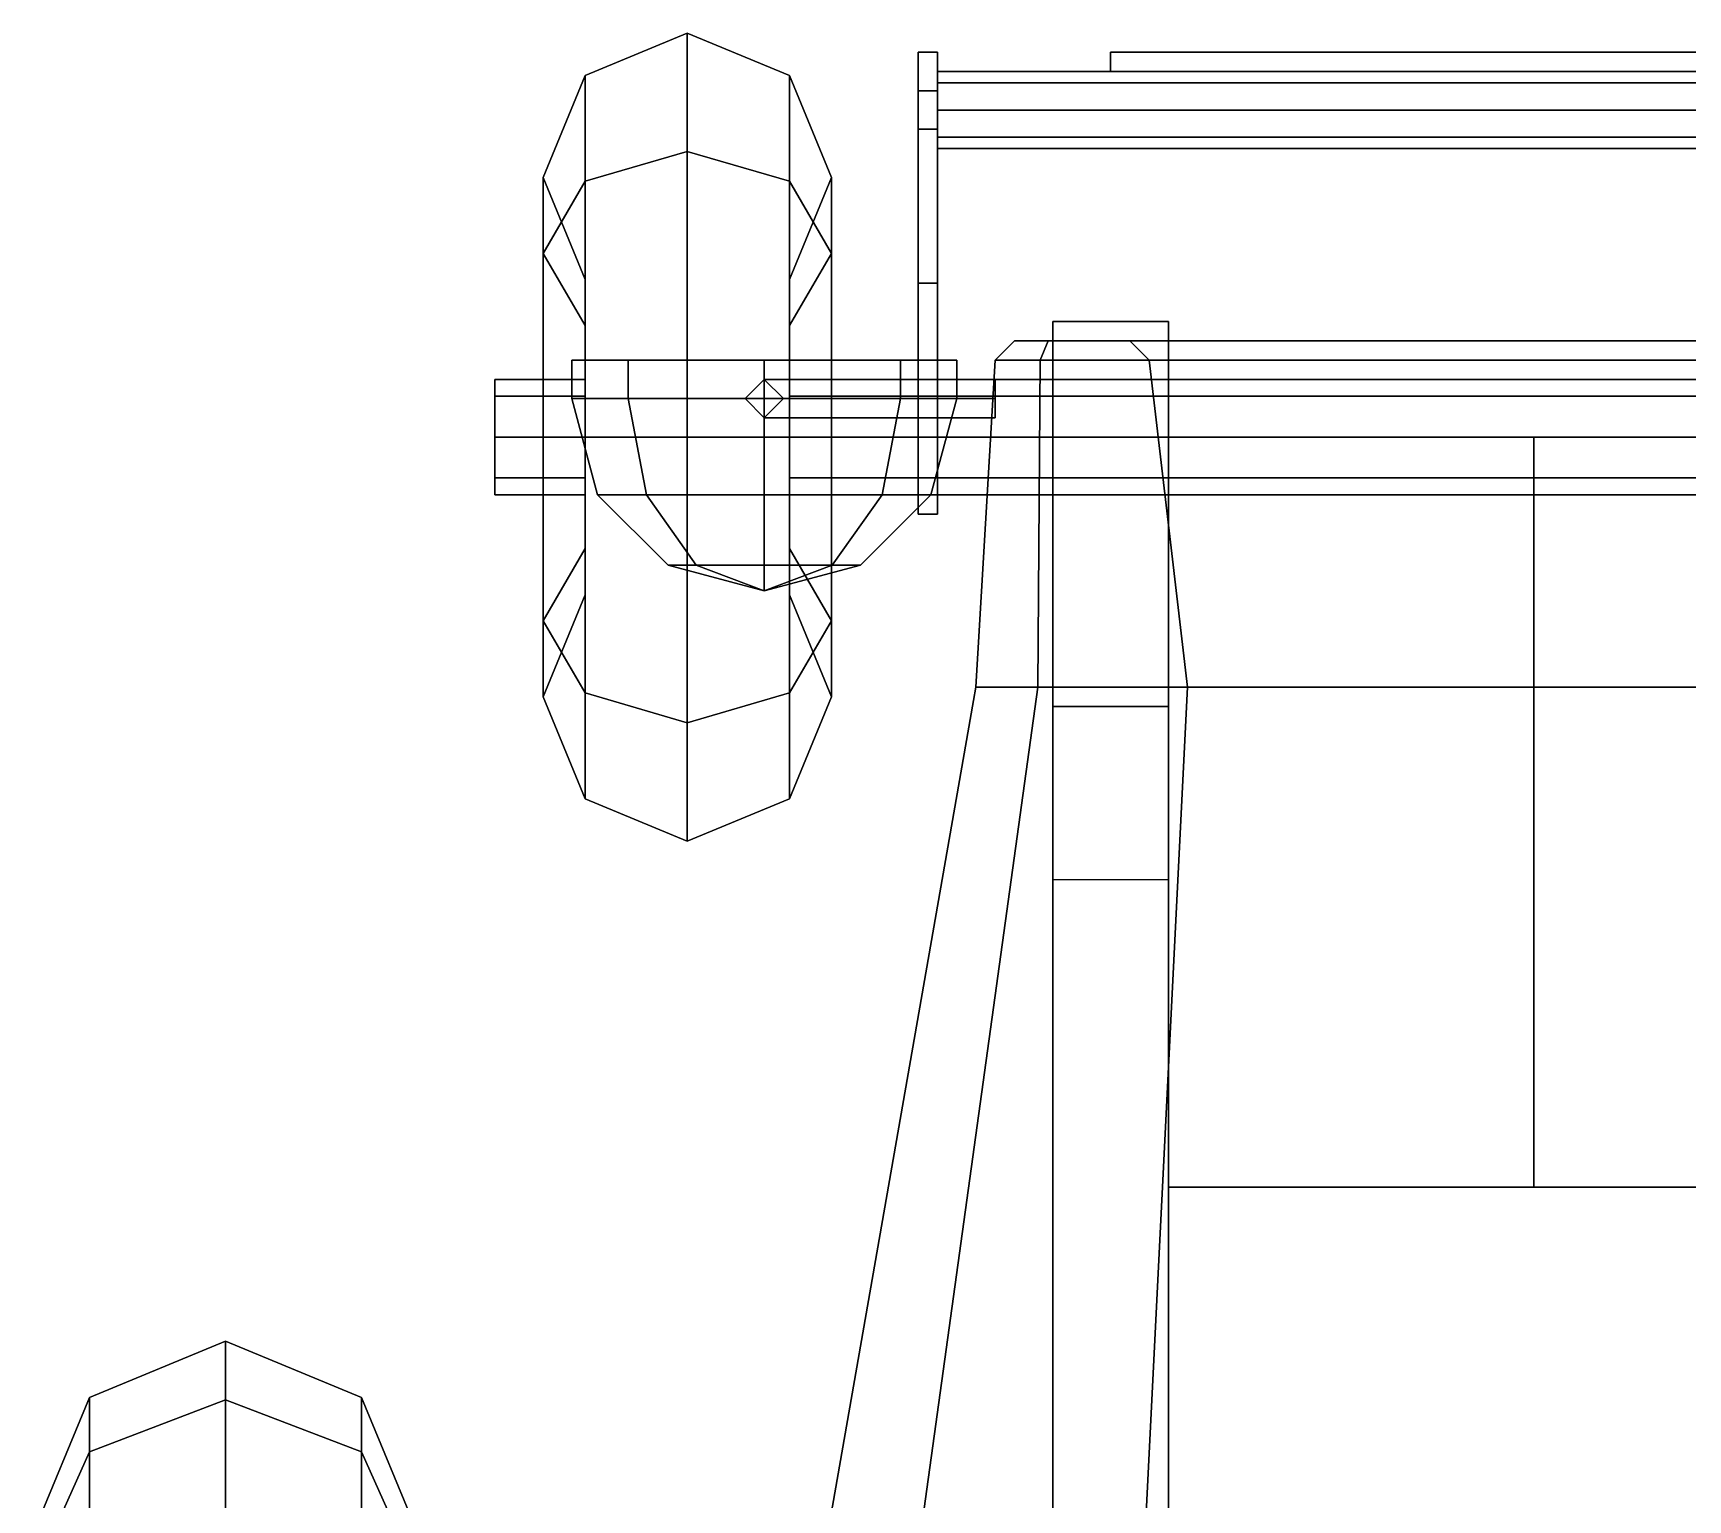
# Model space of a CAD drawing. Header units: millimetres. Extents: x -0.9 to 0.9, y -1.94 to 2.15.
# Drawn here: x -0.86 to 0, y 1.388 to 2.15 of the extents above; entities that cross this region are included whole.
import ezdxf

# ---------------------------------------------------------------- set-up
doc = ezdxf.new("R2010")
doc.units = ezdxf.units.MM
doc.layers.add('frame', color=5, linetype='Continuous')
doc.layers.add('wheels', color=2, linetype='Continuous')

msp = doc.modelspace()

# ---------------------------------------------------------------- linework, layer by layer
for points in [[(-0.3, 2.140000000000001, 0.8000000000000007), (-0.3, 2.130000000000001, 0.8000000000000007), (0.3, 2.130000000000001, 0.8000000000000007), (0.3, 2.140000000000001, 0.8000000000000007)], [(0.3, 2.140000000000001, 0.6799999999999997), (0.3, 2.130000000000001, 0.6799999999999997), (-0.3, 2.130000000000001, 0.6799999999999997), (-0.3, 2.140000000000001, 0.6799999999999997)], [(0.3, 2.140000000000001, 0.8000000000000007), (0.3, 2.140000000000001, 0.6799999999999997), (-0.3, 2.140000000000001, 0.6799999999999997), (-0.3, 2.140000000000001, 0.8000000000000007)], [(-0.3, 2.140000000000001, 0.6799999999999997), (-0.3, 2.130000000000001, 0.6799999999999997), (-0.3, 2.130000000000001, 0.8000000000000007), (-0.3, 2.140000000000001, 0.8000000000000007)], [(-0.3, 2.130000000000001, 0.8000000000000007), (-0.3, 2.130000000000001, 0.6799999999999997), (0.3, 2.130000000000001, 0.6799999999999997), (0.3, 2.130000000000001, 0.8000000000000007)], [(-0.35, 1.99, 0.9700000000000006), (-0.35, 1.99, 0.620000000000001), (-0.36, 1.98, 0.620000000000001), (-0.36, 1.98, 0.9700000000000006)], [(-0.36, 1.98, 0.620000000000001), (-0.35, 1.99, 0.620000000000001), (0.35, 1.99, 0.620000000000001), (0.36, 1.98, 0.620000000000001)], [(-0.3324264068711929, 1.99, 1.012426406871194), (-0.35, 1.99, 0.9700000000000006), (-0.36, 1.98, 0.9700000000000006), (-0.3365685424949238, 1.98, 1.026568542494925)], [(0.35, 1.99, 0.9700000000000006), (0.35, 1.99, 0.620000000000001), (-0.35, 1.99, 0.620000000000001), (-0.35, 1.99, 0.9700000000000006)], [(0.35, 1.99, 0.9700000000000006), (-0.35, 1.99, 0.9700000000000006), (-0.3324264068711929, 1.99, 1.012426406871194), (0.3324264068711929, 1.99, 1.012426406871194)], [(-0.29, 1.99, 1.030000000000001), (-0.3324264068711929, 1.99, 1.012426406871194), (-0.3365685424949238, 1.98, 1.026568542494925), (-0.28, 1.98, 1.050000000000001)], [(0.3324264068711929, 1.99, 1.012426406871194), (-0.3324264068711929, 1.99, 1.012426406871194), (-0.2899999999999999, 1.99, 1.030000000000001), (0.29, 1.99, 1.030000000000001)], [(0.29, 1.99, 1.030000000000001), (-0.29, 1.99, 1.030000000000001), (-0.2799999999999999, 1.98, 1.050000000000001), (0.2799999999999999, 1.98, 1.050000000000001)], [(-0.58, 1.98, 0.8900000000000006), (-0.5507106781186548, 1.98, 0.819289321881346), (-0.5507106781186548, 1.96, 0.819289321881346), (-0.58, 1.96, 0.8900000000000006)], [(-0.58, 1.98, 0.8900000000000006), (-0.4092893218813453, 1.98, 0.9607106781186552), (-0.38, 1.98, 0.8900000000000006), (-0.5507106781186548, 1.98, 0.819289321881346)], [(-0.5507106781186547, 1.98, 0.9607106781186552), (-0.58, 1.98, 0.8900000000000006), (-0.58, 1.96, 0.8900000000000006), (-0.5507106781186547, 1.96, 0.9607106781186552)], [(-0.5507106781186547, 1.98, 0.9607106781186552), (-0.48, 1.98, 0.9900000000000002), (-0.4092893218813453, 1.98, 0.9607106781186552), (-0.5800000000000001, 1.98, 0.8900000000000006)], [(-0.5507106781186548, 1.98, 0.819289321881346), (-0.38, 1.98, 0.8900000000000006), (-0.4092893218813453, 1.98, 0.819289321881346), (-0.48, 1.98, 0.7900000000000009)], [(-0.5507106781186548, 1.98, 0.819289321881346), (-0.48, 1.98, 0.7900000000000009), (-0.48, 1.96, 0.7900000000000009), (-0.5507106781186548, 1.96, 0.819289321881346)], [(-0.48, 1.98, 0.9900000000000002), (-0.5507106781186547, 1.98, 0.9607106781186552), (-0.5507106781186547, 1.96, 0.9607106781186552), (-0.48, 1.96, 0.9900000000000002)], [(-0.48, 1.98, 0.7900000000000009), (-0.4092893218813453, 1.98, 0.819289321881346), (-0.4092893218813453, 1.96, 0.819289321881346), (-0.48, 1.96, 0.7900000000000009)], [(-0.4092893218813453, 1.98, 0.9607106781186552), (-0.48, 1.98, 0.9900000000000002), (-0.48, 1.96, 0.9900000000000002), (-0.4092893218813453, 1.96, 0.9607106781186552)], [(-0.4092893218813453, 1.98, 0.819289321881346), (-0.38, 1.98, 0.8900000000000006), (-0.38, 1.96, 0.8900000000000006), (-0.4092893218813453, 1.96, 0.819289321881346)], [(-0.38, 1.98, 0.8900000000000006), (-0.4092893218813453, 1.98, 0.9607106781186552), (-0.4092893218813453, 1.96, 0.9607106781186552), (-0.38, 1.96, 0.8900000000000006)], [(-0.36, 1.98, 0.620000000000001), (-0.37, 1.81, 0.620000000000001), (-0.37, 1.81, 0.9700000000000006), (-0.36, 1.98, 0.9700000000000006)], [(0.36, 1.98, 0.620000000000001), (0.37, 1.81, 0.620000000000001), (-0.37, 1.81, 0.620000000000001), (-0.36, 1.98, 0.620000000000001)], [(-0.3365685424949238, 1.98, 1.026568542494925), (-0.36, 1.98, 0.9700000000000006), (-0.37, 1.81, 0.9700000000000006), (-0.3377817459305202, 1.81, 1.047781745930521)], [(-0.28, 1.98, 1.050000000000001), (-0.3365685424949238, 1.98, 1.026568542494925), (-0.3377817459305202, 1.81, 1.047781745930521), (-0.26, 1.81, 1.08)], [(0.2799999999999999, 1.98, 1.050000000000001), (-0.28, 1.98, 1.050000000000001), (-0.26, 1.81, 1.08), (0.26, 1.81, 1.08)], [(-0.4799999999999999, 1.97, 0.75), (-0.4899999999999999, 1.96, 0.7400000000000002), (-0.4899999999999999, 1.96, 0.8000000000000007), (-0.4799999999999999, 1.97, 0.7900000000000009)], [(-0.4899999999999999, 1.96, 0.7400000000000002), (-0.4799999999999999, 1.97, 0.75), (-0.3599999999999999, 1.97, 0.75), (-0.3599999999999999, 1.96, 0.7400000000000002)], [(-0.4699999999999999, 1.96, 0.7599999999999998), (-0.4799999999999999, 1.97, 0.75), (-0.4799999999999999, 1.97, 0.7900000000000009), (-0.4699999999999999, 1.96, 0.8000000000000007)], [(-0.4799999999999999, 1.97, 0.75), (-0.4699999999999988, 1.96, 0.7599999999999998), (-0.3599999999999999, 1.96, 0.7599999999999998), (-0.3599999999999999, 1.97, 0.75)], [(-0.5666025403784438, 1.91, 0.8900000000000006), (-0.58, 1.96, 0.8900000000000006), (-0.5507106781186546, 1.96, 0.819289321881346), (-0.5412372435695789, 1.91, 0.8287627564304216)], [(-0.5412372435695789, 1.91, 0.9512372435695777), (-0.5507106781186546, 1.96, 0.9607106781186534), (-0.58, 1.96, 0.8900000000000006), (-0.5666025403784438, 1.91, 0.8900000000000006)], [(-0.5412372435695789, 1.91, 0.8287627564304216), (-0.5507106781186546, 1.96, 0.819289321881346), (-0.48, 1.96, 0.7900000000000009), (-0.48, 1.91, 0.8033974596215572)], [(-0.48, 1.91, 0.9766025403784457), (-0.48, 1.96, 0.990000000000002), (-0.5507106781186546, 1.96, 0.9607106781186534), (-0.5412372435695789, 1.91, 0.9512372435695777)], [(-0.4899999999999999, 1.96, 0.7400000000000002), (-0.4799999999999999, 1.95, 0.75), (-0.4799999999999999, 1.95, 0.7900000000000009), (-0.4899999999999999, 1.96, 0.8000000000000007)], [(-0.4799999999999999, 1.95, 0.75), (-0.4899999999999999, 1.96, 0.7400000000000002), (-0.3599999999999999, 1.96, 0.7400000000000002), (-0.3599999999999999, 1.95, 0.75)], [(-0.48, 1.91, 0.8033974596215572), (-0.48, 1.96, 0.7900000000000009), (-0.4092893218813454, 1.96, 0.819289321881346), (-0.418762756430421, 1.91, 0.8287627564304216)], [(-0.4799999999999999, 1.95, 0.75), (-0.4699999999999999, 1.96, 0.7599999999999998), (-0.4699999999999999, 1.96, 0.8000000000000007), (-0.4799999999999999, 1.95, 0.7900000000000009)], [(-0.4699999999999988, 1.96, 0.7599999999999998), (-0.4799999999999999, 1.95, 0.75), (-0.3599999999999999, 1.95, 0.75), (-0.3599999999999999, 1.96, 0.7599999999999998)], [(-0.418762756430421, 1.91, 0.9512372435695795), (-0.4092893218813454, 1.96, 0.9607106781186552), (-0.48, 1.96, 0.990000000000002), (-0.48, 1.91, 0.9766025403784457)], [(-0.418762756430421, 1.91, 0.8287627564304216), (-0.4092893218813454, 1.96, 0.819289321881346), (-0.38, 1.96, 0.8900000000000006), (-0.3933974596215561, 1.91, 0.8900000000000006)], [(-0.3933974596215561, 1.91, 0.8900000000000006), (-0.38, 1.96, 0.8900000000000006), (-0.4092893218813454, 1.96, 0.9607106781186552), (-0.418762756430421, 1.91, 0.9512372435695795)], [(-0.53, 1.873397459621557, 0.8900000000000006), (-0.5666025403784438, 1.91, 0.8900000000000006), (-0.5412372435695789, 1.91, 0.8287627564304216), (-0.5153553390593273, 1.873397459621557, 0.8546446609406733)], [(-0.5153553390593273, 1.873397459621557, 0.9253553390593261), (-0.5412372435695789, 1.91, 0.9512372435695777), (-0.5666025403784438, 1.91, 0.8900000000000006), (-0.53, 1.873397459621557, 0.8900000000000006)], [(-0.5153553390593273, 1.873397459621557, 0.8546446609406733), (-0.5412372435695789, 1.91, 0.8287627564304216), (-0.48, 1.91, 0.8033974596215572), (-0.48, 1.873397459621557, 0.8399999999999999)], [(-0.48, 1.873397459621557, 0.9400000000000013), (-0.48, 1.91, 0.9766025403784457), (-0.5412372435695789, 1.91, 0.9512372435695777), (-0.5153553390593273, 1.873397459621557, 0.9253553390593261)], [(-0.48, 1.873397459621557, 0.8399999999999999), (-0.48, 1.91, 0.8033974596215572), (-0.418762756430421, 1.91, 0.8287627564304216), (-0.4446446609406727, 1.873397459621557, 0.8546446609406733)], [(-0.4446446609406727, 1.873397459621557, 0.9253553390593279), (-0.418762756430421, 1.91, 0.9512372435695795), (-0.48, 1.91, 0.9766025403784457), (-0.48, 1.873397459621557, 0.9400000000000013)], [(-0.4446446609406727, 1.873397459621557, 0.8546446609406733), (-0.418762756430421, 1.91, 0.8287627564304216), (-0.3933974596215561, 1.91, 0.8900000000000006), (-0.43, 1.873397459621557, 0.8900000000000006)], [(-0.43, 1.873397459621557, 0.8900000000000006), (-0.3933974596215561, 1.91, 0.8900000000000006), (-0.418762756430421, 1.91, 0.9512372435695795), (-0.4446446609406727, 1.873397459621557, 0.9253553390593279)], [(-0.48, 1.86, 0.8899999999999988), (-0.5153553390593273, 1.873397459621557, 0.9253553390593261), (-0.53, 1.873397459621557, 0.8900000000000006), (-0.48, 1.86, 0.8900000000000006)], [(-0.48, 1.86, 0.8900000000000006), (-0.53, 1.873397459621557, 0.8900000000000006), (-0.5153553390593273, 1.873397459621557, 0.8546446609406733), (-0.48, 1.86, 0.8900000000000006)], [(-0.48, 1.86, 0.8900000000000006), (-0.5153553390593273, 1.873397459621557, 0.8546446609406733), (-0.48, 1.873397459621557, 0.8399999999999999), (-0.48, 1.86, 0.8900000000000006)], [(-0.48, 1.86, 0.8900000000000006), (-0.48, 1.873397459621557, 0.9400000000000013), (-0.5153553390593273, 1.873397459621557, 0.9253553390593261), (-0.48, 1.86, 0.8899999999999988)], [(-0.48, 1.86, 0.8900000000000006), (-0.48, 1.873397459621557, 0.8399999999999999), (-0.4446446609406727, 1.873397459621557, 0.8546446609406733), (-0.48, 1.86, 0.8900000000000006)], [(-0.48, 1.86, 0.8900000000000006), (-0.43, 1.873397459621557, 0.8900000000000006), (-0.4446446609406727, 1.873397459621557, 0.9253553390593279), (-0.48, 1.86, 0.8900000000000006)], [(-0.48, 1.86, 0.8900000000000006), (-0.4446446609406727, 1.873397459621557, 0.9253553390593279), (-0.48, 1.873397459621557, 0.9400000000000013), (-0.48, 1.86, 0.8900000000000006)], [(-0.48, 1.86, 0.8900000000000006), (-0.4446446609406727, 1.873397459621557, 0.8546446609406733), (-0.43, 1.873397459621557, 0.8900000000000006), (-0.48, 1.86, 0.8900000000000006)], [(-0.37, 1.81, 0.9700000000000006), (-0.37, 1.81, 0.620000000000001), (-0.51, 1.01, 0.620000000000001), (-0.51, 1.01, 0.9700000000000006)], [(-0.51, 1.01, 0.620000000000001), (-0.37, 1.81, 0.620000000000001), (0.37, 1.81, 0.620000000000001), (0.51, 1.01, 0.620000000000001)], [(-0.3377817459305202, 1.81, 1.047781745930521), (-0.37, 1.81, 0.9700000000000006), (-0.51, 1.01, 0.9700000000000006), (-0.448492424049175, 1.01, 1.118492424049176)], [(-0.26, 1.81, 1.08), (-0.3377817459305202, 1.81, 1.047781745930521), (-0.448492424049175, 1.01, 1.118492424049176), (-0.3, 1.01, 1.180000000000001)], [(0.26, 1.81, 1.08), (-0.26, 1.81, 1.08), (-0.3, 1.01, 1.180000000000001), (0.3, 1.01, 1.180000000000001)]]:
    msp.add_3dface(points)
at = {"layer": 'frame'}
for points in [[(-0.4000000000000001, 1.9, 0.5299999999999994), (-0.4000000000000001, 2.100000000000001, 0.7699999999999996), (-0.4000000000000001, 2.140000000000001, 0.7100000000000009), (-0.4000000000000001, 2.02, 0.5299999999999994)], [(-0.4000000000000001, 2.100000000000001, 0.7699999999999996), (-0.4000000000000001, 2.12, 0.7800000000000011), (-0.4000000000000001, 2.140000000000001, 0.7599999999999998), (-0.4000000000000001, 2.140000000000001, 0.7100000000000009)], [(-0.4000000000000001, 2.140000000000001, 0.7100000000000009), (-0.39, 2.140000000000001, 0.7100000000000009), (-0.39, 2.02, 0.5299999999999994), (-0.4000000000000001, 2.02, 0.5299999999999994)], [(-0.4000000000000001, 2.140000000000001, 0.7599999999999998), (-0.39, 2.140000000000001, 0.7599999999999998), (-0.39, 2.140000000000001, 0.7100000000000009), (-0.4000000000000001, 2.140000000000001, 0.7100000000000009)], [(-0.4000000000000001, 2.12, 0.7800000000000011), (-0.39, 2.12, 0.7800000000000011), (-0.39, 2.140000000000001, 0.7599999999999998), (-0.4000000000000001, 2.140000000000001, 0.7599999999999998)], [(-0.39, 2.100000000000001, 0.7699999999999996), (-0.39, 1.9, 0.5299999999999994), (-0.39, 2.02, 0.5299999999999994), (-0.39, 2.140000000000001, 0.7100000000000009)], [(-0.39, 2.12, 0.7800000000000011), (-0.39, 2.100000000000001, 0.7699999999999996), (-0.39, 2.140000000000001, 0.7100000000000009), (-0.39, 2.140000000000001, 0.7599999999999998)], [(0.39, 2.13, 0.7400000000000002), (0.39, 2.124142135623731, 0.7258578643762696), (-0.39, 2.124142135623731, 0.7258578643762696), (-0.39, 2.13, 0.7400000000000002)], [(0.39, 2.124142135623731, 0.7541421356237308), (0.39, 2.13, 0.7400000000000002), (-0.39, 2.13, 0.7400000000000002), (-0.39, 2.124142135623731, 0.7541421356237308)], [(-0.4000000000000001, 2.100000000000001, 0.7699999999999996), (-0.39, 2.100000000000001, 0.7699999999999996), (-0.39, 2.12, 0.7800000000000011), (-0.4000000000000001, 2.12, 0.7800000000000011)], [(0.39, 2.124142135623731, 0.7258578643762696), (0.39, 2.11, 0.7200000000000006), (-0.39, 2.11, 0.7200000000000006), (-0.39, 2.124142135623731, 0.7258578643762696)], [(0.39, 2.11, 0.7599999999999998), (0.39, 2.124142135623731, 0.7541421356237308), (-0.39, 2.124142135623731, 0.7541421356237308), (-0.39, 2.11, 0.7599999999999998)], [(0.39, 2.11, 0.7200000000000006), (0.39, 2.095857864376269, 0.7258578643762696), (-0.39, 2.095857864376269, 0.7258578643762696), (-0.39, 2.11, 0.7200000000000006)], [(0.39, 2.095857864376269, 0.7541421356237308), (0.39, 2.11, 0.7599999999999998), (-0.39, 2.11, 0.7599999999999998), (-0.39, 2.095857864376269, 0.7541421356237308)], [(-0.4000000000000001, 1.9, 0.5299999999999994), (-0.39, 1.9, 0.5299999999999994), (-0.39, 2.100000000000001, 0.7699999999999996), (-0.4000000000000001, 2.100000000000001, 0.7699999999999996)], [(0.39, 2.095857864376269, 0.7258578643762696), (0.39, 2.09, 0.7400000000000002), (-0.39, 2.09, 0.7400000000000002), (-0.39, 2.095857864376269, 0.7258578643762696)], [(0.39, 2.09, 0.7400000000000002), (0.39, 2.095857864376269, 0.7541421356237308), (-0.39, 2.095857864376269, 0.7541421356237308), (-0.39, 2.09, 0.7400000000000002)], [(-0.4000000000000001, 2.02, 0.5299999999999994), (-0.39, 2.02, 0.5299999999999994), (-0.39, 1.97, 0.5299999999999994), (-0.4000000000000001, 1.97, 0.5299999999999994)], [(-0.3300000000000001, 0.8800000000000003, 0.5), (-0.3300000000000001, 0.5100000000000005, 0.6300000000000008), (-0.3300000000000001, 1.51, 0.6300000000000008), (-0.3300000000000001, 2, 0.5)], [(-0.3300000000000001, 2, 0.5), (-0.3300000000000001, 1.51, 0.6300000000000008), (-0.3300000000000001, 1.71, 0.620000000000001), (-0.3300000000000001, 1.8, 0.5899999999999999)], [(-0.3300000000000001, 2, 0.5), (-0.3300000000000001, 1.8, 0.5899999999999999), (-0.3300000000000001, 2, 0.5899999999999999), (-0.3300000000000001, 2, 0.5)], [(-0.3300000000000001, 2, 0.5), (-0.2699999999999996, 2, 0.5), (-0.2699999999999996, 0.8800000000000003, 0.5), (-0.3300000000000001, 0.8800000000000003, 0.5)], [(-0.3300000000000001, 1.8, 0.5899999999999999), (-0.2699999999999996, 1.8, 0.5899999999999999), (-0.2699999999999996, 2, 0.5899999999999999), (-0.3300000000000001, 2, 0.5899999999999999)], [(-0.3300000000000001, 2, 0.5899999999999999), (-0.2699999999999996, 2, 0.5899999999999999), (-0.2699999999999996, 2, 0.5), (-0.3300000000000001, 2, 0.5)], [(-0.2699999999999996, 2, 0.5), (-0.2699999999999996, 1.51, 0.6300000000000008), (-0.2699999999999996, 0.5100000000000005, 0.6300000000000008), (-0.2699999999999996, 0.8800000000000003, 0.5)], [(-0.2699999999999996, 1.8, 0.5899999999999999), (-0.2699999999999996, 1.71, 0.620000000000001), (-0.2699999999999996, 1.51, 0.6300000000000008), (-0.2699999999999996, 2, 0.5)], [(-0.2699999999999996, 2, 0.5), (-0.2699999999999996, 2, 0.5899999999999999), (-0.2699999999999996, 1.8, 0.5899999999999999), (-0.2699999999999996, 2, 0.5)], [(-0.4669669914110089, 1.961213203435597, 0.5087867965644026), (-0.4669669914110089, 1.97, 0.5299999999999994), (0.4669669914110092, 1.97, 0.5300000000000011), (0.4669669914110092, 1.961213203435592, 0.508786796564408)], [(-0.4669669914110089, 1.97, 0.5299999999999994), (-0.4669669914110089, 1.961213203435597, 0.5512132034355961), (0.4669669914110092, 1.961213203435596, 0.5512132034355943), (0.4669669914110092, 1.97, 0.5300000000000011)], [(-0.4669669914110089, 1.94, 0.5), (-0.4669669914110089, 1.961213203435597, 0.5087867965644026), (0.4669669914110092, 1.961213203435592, 0.508786796564408), (0.4669669914110092, 1.94, 0.5000000000000036)], [(-0.4669669914110089, 1.961213203435597, 0.5512132034355961), (-0.4669669914110089, 1.94, 0.5599999999999987), (0.4669669914110092, 1.94, 0.5599999999999987), (0.4669669914110092, 1.961213203435596, 0.5512132034355943)], [(-0.4669669914110089, 1.918786796564404, 0.5087867965644026), (-0.4669669914110089, 1.94, 0.5), (0.4669669914110092, 1.94, 0.5000000000000036), (0.4669669914110092, 1.918786796564404, 0.5087867965644062)], [(-0.4669669914110089, 1.94, 0.5599999999999987), (-0.4669669914110089, 1.918786796564404, 0.5512132034355961), (0.4669669914110092, 1.918786796564405, 0.5512132034355961), (0.4669669914110092, 1.94, 0.5599999999999987)], [(-0.27, 1.940000000000001, 0.5), (0.27, 1.940000000000001, 0.5), (0.07999999999999963, 1.940000000000001, 0.3399999999999999), (-0.07999999999999963, 1.940000000000001, 0.3399999999999999)], [(-0.07999999999999963, 1.94, 0.3400000000000034), (-0.07999999999999963, 1.550000000000001, 0.3399999999999999), (-0.2699999999999996, 1.550000000000001, 0.5), (-0.2699999999999996, 1.940000000000001, 0.5)], [(0.07999999999999963, 1.94, 0.3400000000000034), (0.07999999999999963, 1.550000000000001, 0.3399999999999999), (-0.07999999999999963, 1.550000000000001, 0.3399999999999999), (-0.07999999999999963, 1.940000000000001, 0.3399999999999999)], [(-0.4669669914110089, 1.91, 0.5299999999999994), (-0.4669669914110089, 1.918786796564404, 0.5087867965644026), (0.4669669914110092, 1.918786796564404, 0.5087867965644062), (0.4669669914110092, 1.910000000000002, 0.5299999999999994)], [(-0.4669669914110089, 1.918786796564404, 0.5512132034355961), (-0.4669669914110089, 1.91, 0.5299999999999994), (0.4669669914110092, 1.910000000000002, 0.5299999999999994), (0.4669669914110092, 1.918786796564405, 0.5512132034355961)], [(-0.4000000000000001, 1.91, 0.5299999999999994), (-0.39, 1.91, 0.5299999999999994), (-0.39, 1.9, 0.5299999999999994), (-0.4000000000000001, 1.9, 0.5299999999999994)], [(-0.3300000000000001, 1.71, 0.620000000000001), (-0.2699999999999996, 1.71, 0.620000000000001), (-0.2699999999999996, 1.8, 0.5899999999999999), (-0.3300000000000001, 1.8, 0.5899999999999999)], [(-0.07999999999999963, 1.550000000000001, 0.3399999999999999), (0.07999999999999963, 1.550000000000001, 0.3399999999999999), (0.27, 1.550000000000001, 0.5), (-0.2699999999999996, 1.550000000000001, 0.5)]]:
    msp.add_3dface(points, dxfattribs=at)
at = {"layer": 'wheels'}
for points in [[(-0.52, 2.15, 0.5299999999999994), (-0.573033008588991, 2.128033008588992, 0.5299999999999994), (-0.573033008588991, 2.072959415460185, 0.6629594154601826), (-0.52, 2.088492424049176, 0.678492424049173)], [(-0.52, 2.088492424049176, 0.3815075759508257), (-0.573033008588991, 2.072959415460185, 0.3970405845398162), (-0.573033008588991, 2.128033008588992, 0.5299999999999994), (-0.52, 2.15, 0.5299999999999994)], [(-0.4669669914110091, 2.128033008588992, 0.5299999999999994), (-0.52, 2.15, 0.5299999999999994), (-0.52, 2.088492424049176, 0.678492424049173), (-0.4669669914110091, 2.072959415460185, 0.6629594154601826)], [(-0.4669669914110091, 2.072959415460185, 0.3970405845398162), (-0.52, 2.088492424049176, 0.3815075759508257), (-0.52, 2.15, 0.5299999999999994), (-0.4669669914110091, 2.128033008588992, 0.5299999999999994)], [(-0.573033008588991, 2.128033008588992, 0.5299999999999994), (-0.595, 2.075000000000001, 0.5299999999999994), (-0.595, 2.035459415460186, 0.6254594154601829), (-0.573033008588991, 2.072959415460185, 0.6629594154601826)], [(-0.573033008588991, 2.072959415460185, 0.3970405845398162), (-0.595, 2.035459415460186, 0.4345405845398158), (-0.595, 2.075000000000001, 0.5299999999999994), (-0.573033008588991, 2.128033008588992, 0.5299999999999994)], [(-0.4449999999999998, 2.075000000000001, 0.5299999999999994), (-0.4669669914110091, 2.128033008588992, 0.5299999999999994), (-0.4669669914110091, 2.072959415460185, 0.6629594154601826), (-0.4449999999999998, 2.035459415460186, 0.6254594154601829)], [(-0.4449999999999998, 2.035459415460186, 0.4345405845398158), (-0.4669669914110091, 2.072959415460185, 0.3970405845398162), (-0.4669669914110091, 2.128033008588992, 0.5299999999999994), (-0.4449999999999998, 2.075000000000001, 0.5299999999999994)], [(-0.52, 2.088492424049176, 0.678492424049173), (-0.573033008588991, 2.072959415460185, 0.6629594154601826), (-0.573033008588991, 1.94, 0.718033008588991), (-0.52, 1.94, 0.7400000000000002)], [(-0.52, 1.94, 0.3199999999999985), (-0.573033008588991, 1.94, 0.3419669914110077), (-0.573033008588991, 2.072959415460185, 0.3970405845398162), (-0.52, 2.088492424049176, 0.3815075759508257)], [(-0.4669669914110091, 2.072959415460185, 0.6629594154601826), (-0.52, 2.088492424049176, 0.678492424049173), (-0.52, 1.94, 0.7400000000000002), (-0.4669669914110091, 1.94, 0.718033008588991)], [(-0.4669669914110091, 1.94, 0.3419669914110077), (-0.52, 1.94, 0.3199999999999985), (-0.52, 2.088492424049176, 0.3815075759508257), (-0.4669669914110091, 2.072959415460185, 0.3970405845398162)], [(-0.595, 2.075000000000001, 0.5299999999999994), (-0.573033008588991, 2.021966991411009, 0.5299999999999994), (-0.573033008588991, 1.997959415460184, 0.5879594154601815), (-0.595, 2.035459415460186, 0.6254594154601829)], [(-0.595, 2.035459415460186, 0.4345405845398158), (-0.573033008588991, 1.997959415460184, 0.4720405845398173), (-0.573033008588991, 2.021966991411009, 0.5299999999999994), (-0.595, 2.075000000000001, 0.5299999999999994)], [(-0.573033008588991, 2.072959415460185, 0.6629594154601826), (-0.595, 2.035459415460186, 0.6254594154601829), (-0.595, 1.94, 0.6649999999999991), (-0.573033008588991, 1.94, 0.718033008588991)], [(-0.573033008588991, 1.94, 0.3419669914110077), (-0.595, 1.94, 0.3949999999999978), (-0.595, 2.035459415460186, 0.4345405845398158), (-0.573033008588991, 2.072959415460185, 0.3970405845398162)], [(-0.4669669914110091, 2.021966991411009, 0.5299999999999994), (-0.4449999999999998, 2.075000000000001, 0.5299999999999994), (-0.4449999999999998, 2.035459415460186, 0.6254594154601829), (-0.4669669914110091, 1.997959415460184, 0.5879594154601815)], [(-0.4669669914110091, 1.997959415460184, 0.4720405845398173), (-0.4449999999999998, 2.035459415460186, 0.4345405845398158), (-0.4449999999999998, 2.075000000000001, 0.5299999999999994), (-0.4669669914110091, 2.021966991411009, 0.5299999999999994)], [(-0.4449999999999998, 2.035459415460186, 0.6254594154601829), (-0.4669669914110091, 2.072959415460185, 0.6629594154601826), (-0.4669669914110091, 1.94, 0.718033008588991), (-0.4449999999999998, 1.94, 0.6649999999999991)], [(-0.4449999999999998, 1.94, 0.3949999999999978), (-0.4669669914110091, 1.94, 0.3419669914110077), (-0.4669669914110091, 2.072959415460185, 0.3970405845398162), (-0.4449999999999998, 2.035459415460186, 0.4345405845398158)], [(-0.595, 2.035459415460186, 0.6254594154601829), (-0.573033008588991, 1.997959415460184, 0.5879594154601815), (-0.573033008588991, 1.94, 0.6119669914110091), (-0.595, 1.94, 0.6649999999999991)], [(-0.595, 1.94, 0.3949999999999978), (-0.573033008588991, 1.94, 0.4480330085889896), (-0.573033008588991, 1.997959415460184, 0.4720405845398173), (-0.595, 2.035459415460186, 0.4345405845398158)], [(-0.4669669914110091, 1.997959415460184, 0.5879594154601815), (-0.4449999999999998, 2.035459415460186, 0.6254594154601829), (-0.4449999999999998, 1.94, 0.6649999999999991), (-0.4669669914110091, 1.94, 0.6119669914110091)], [(-0.4669669914110091, 1.94, 0.4480330085889896), (-0.4449999999999998, 1.94, 0.3949999999999978), (-0.4449999999999998, 2.035459415460186, 0.4345405845398158), (-0.4669669914110091, 1.997959415460184, 0.4720405845398173)], [(-0.573033008588991, 1.961213203435595, 0.5087867965644044), (-0.573033008588991, 1.969999999999998, 0.5300000000000011), (-0.573033008588991, 2.021966991411008, 0.5300000000000011), (-0.573033008588991, 1.997959415460181, 0.4720405845398173)], [(-0.573033008588991, 1.97, 0.5300000000000011), (-0.573033008588991, 1.961213203435595, 0.5512132034355961), (-0.573033008588991, 1.997959415460184, 0.5879594154601833), (-0.573033008588991, 2.021966991411007, 0.5299999999999994)], [(-0.4669669914110089, 1.961213203435595, 0.5512132034355979), (-0.4669669914110089, 1.969999999999998, 0.5300000000000011), (-0.4669669914110089, 2.021966991411008, 0.5300000000000011), (-0.4669669914110089, 1.997959415460181, 0.587959415460185)], [(-0.4669669914110089, 1.969999999999998, 0.5299999999999976), (-0.4669669914110089, 1.961213203435594, 0.5087867965644044), (-0.4669669914110089, 1.997959415460183, 0.4720405845398155), (-0.4669669914110089, 2.021966991411007, 0.5300000000000011)], [(-0.573033008588991, 1.940000000000002, 0.5000000000000053), (-0.573033008588991, 1.961213203435595, 0.5087867965644097), (-0.573033008588991, 1.997959415460184, 0.4720405845398208), (-0.573033008588991, 1.939999999999999, 0.4480330085889968)], [(-0.573033008588991, 1.961213203435597, 0.5512132034355961), (-0.573033008588991, 1.94, 0.5599999999999987), (-0.573033008588991, 1.94, 0.6119669914110091), (-0.573033008588991, 1.997959415460184, 0.5879594154601815)], [(-0.4669669914110089, 1.940000000000002, 0.5600000000000005), (-0.4669669914110089, 1.961213203435595, 0.5512132034355961), (-0.4669669914110089, 1.997959415460184, 0.587959415460185), (-0.4669669914110089, 1.939999999999999, 0.6119669914110091)], [(-0.4669669914110089, 1.961213203435597, 0.5087867965644062), (-0.4669669914110089, 1.94, 0.5000000000000036), (-0.4669669914110089, 1.94, 0.4480330085889932), (-0.4669669914110089, 1.997959415460184, 0.4720405845398208)], [(-0.62, 1.97, 0.5299999999999994), (-0.62, 1.918786796564404, 0.5512132034355961), (-0.62, 1.94, 0.5599999999999987), (-0.62, 1.961213203435597, 0.5512132034355961)], [(-0.62, 1.961213203435597, 0.5087867965644026), (-0.62, 1.91, 0.5299999999999994), (-0.62, 1.918786796564404, 0.5512132034355961), (-0.62, 1.97, 0.5299999999999994)], [(-0.573033008588991, 1.97, 0.5299999999999994), (-0.573033008588991, 1.961213203435597, 0.5087867965644026), (-0.62, 1.961213203435597, 0.5087867965644026), (-0.62, 1.97, 0.5299999999999994)], [(-0.573033008588991, 1.961213203435597, 0.5512132034355961), (-0.573033008588991, 1.97, 0.5299999999999994), (-0.62, 1.97, 0.5299999999999994), (-0.62, 1.961213203435597, 0.5512132034355961)], [(-0.62, 1.94, 0.5), (-0.62, 1.918786796564404, 0.5087867965644026), (-0.62, 1.91, 0.5299999999999994), (-0.62, 1.961213203435597, 0.5087867965644026)], [(-0.573033008588991, 1.961213203435597, 0.5087867965644026), (-0.573033008588991, 1.94, 0.5), (-0.62, 1.94, 0.5), (-0.62, 1.961213203435597, 0.5087867965644026)], [(-0.573033008588991, 1.94, 0.5599999999999987), (-0.573033008588991, 1.961213203435597, 0.5512132034355961), (-0.62, 1.961213203435597, 0.5512132034355961), (-0.62, 1.94, 0.5599999999999987)], [(-0.573033008588991, 1.94, 0.5), (-0.573033008588991, 1.918786796564404, 0.5087867965644026), (-0.62, 1.918786796564404, 0.5087867965644026), (-0.62, 1.94, 0.5)], [(-0.573033008588991, 1.918786796564404, 0.5512132034355961), (-0.573033008588991, 1.94, 0.5599999999999987), (-0.62, 1.94, 0.5599999999999987), (-0.62, 1.918786796564404, 0.5512132034355961)], [(-0.573033008588991, 1.94, 0.718033008588991), (-0.595, 1.94, 0.6649999999999991), (-0.595, 1.844540584539815, 0.6254594154601847), (-0.573033008588991, 1.807040584539815, 0.6629594154601843)], [(-0.595, 1.94, 0.6649999999999991), (-0.573033008588991, 1.94, 0.6119669914110091), (-0.573033008588991, 1.882040584539816, 0.5879594154601833), (-0.595, 1.844540584539815, 0.6254594154601847)], [(-0.573033008588991, 1.807040584539815, 0.3970405845398144), (-0.595, 1.844540584539815, 0.434540584539814), (-0.595, 1.94, 0.3949999999999978), (-0.573033008588991, 1.94, 0.3419669914110077)], [(-0.595, 1.844540584539815, 0.434540584539814), (-0.573033008588991, 1.882040584539816, 0.4720405845398155), (-0.573033008588991, 1.94, 0.4480330085889896), (-0.595, 1.94, 0.3949999999999978)], [(-0.573033008588991, 1.939999999999999, 0.5600000000000005), (-0.573033008588991, 1.918786796564405, 0.5512132034355961), (-0.573033008588991, 1.882040584539816, 0.587959415460185), (-0.573033008588991, 1.940000000000002, 0.6119669914110091)], [(-0.573033008588991, 1.918786796564404, 0.5087867965644062), (-0.573033008588991, 1.94, 0.5000000000000036), (-0.573033008588991, 1.94, 0.4480330085889932), (-0.573033008588991, 1.882040584539816, 0.4720405845398208)], [(-0.52, 1.94, 0.7400000000000002), (-0.573033008588991, 1.94, 0.718033008588991), (-0.573033008588991, 1.807040584539815, 0.6629594154601843), (-0.52, 1.791507575950825, 0.6784924240491748)], [(-0.52, 1.791507575950825, 0.381507575950824), (-0.573033008588991, 1.807040584539815, 0.3970405845398144), (-0.573033008588991, 1.94, 0.3419669914110077), (-0.52, 1.94, 0.3199999999999985)], [(-0.4669669914110091, 1.94, 0.718033008588991), (-0.52, 1.94, 0.7400000000000002), (-0.52, 1.791507575950825, 0.6784924240491748), (-0.4669669914110091, 1.807040584539815, 0.6629594154601843)], [(-0.4669669914110091, 1.807040584539815, 0.3970405845398144), (-0.52, 1.791507575950825, 0.381507575950824), (-0.52, 1.94, 0.3199999999999985), (-0.4669669914110091, 1.94, 0.3419669914110077)], [(-0.4669669914110089, 1.939999999999999, 0.5000000000000053), (-0.4669669914110089, 1.918786796564405, 0.5087867965644097), (-0.4669669914110091, 1.882040584539816, 0.4720405845398208), (-0.4669669914110089, 1.940000000000002, 0.4480330085889968)], [(-0.4669669914110089, 1.918786796564404, 0.5512132034355961), (-0.4669669914110089, 1.94, 0.5599999999999987), (-0.4669669914110089, 1.94, 0.6119669914110091), (-0.4669669914110091, 1.882040584539816, 0.5879594154601815)], [(-0.4449999999999998, 1.94, 0.6649999999999991), (-0.4669669914110091, 1.94, 0.718033008588991), (-0.4669669914110091, 1.807040584539815, 0.6629594154601843), (-0.4449999999999998, 1.844540584539815, 0.6254594154601847)], [(-0.4669669914110091, 1.94, 0.6119669914110091), (-0.4449999999999998, 1.94, 0.6649999999999991), (-0.4449999999999998, 1.844540584539815, 0.6254594154601847), (-0.4669669914110091, 1.882040584539816, 0.5879594154601833)], [(-0.4449999999999998, 1.844540584539815, 0.434540584539814), (-0.4669669914110091, 1.807040584539815, 0.3970405845398144), (-0.4669669914110091, 1.94, 0.3419669914110077), (-0.4449999999999998, 1.94, 0.3949999999999978)], [(-0.4669669914110091, 1.882040584539816, 0.4720405845398155), (-0.4449999999999998, 1.844540584539815, 0.434540584539814), (-0.4449999999999998, 1.94, 0.3949999999999978), (-0.4669669914110091, 1.94, 0.4480330085889896)], [(-0.573033008588991, 1.918786796564404, 0.5087867965644026), (-0.573033008588991, 1.91, 0.5299999999999994), (-0.62, 1.91, 0.5299999999999994), (-0.62, 1.918786796564404, 0.5087867965644026)], [(-0.573033008588991, 1.91, 0.5299999999999994), (-0.573033008588991, 1.918786796564404, 0.5512132034355961), (-0.62, 1.918786796564404, 0.5512132034355961), (-0.62, 1.91, 0.5299999999999994)], [(-0.573033008588991, 1.918786796564405, 0.5512132034355979), (-0.573033008588991, 1.910000000000003, 0.5300000000000011), (-0.573033008588991, 1.858033008588992, 0.5300000000000011), (-0.573033008588991, 1.88204058453982, 0.587959415460185)], [(-0.573033008588991, 1.910000000000003, 0.5299999999999976), (-0.573033008588991, 1.918786796564407, 0.5087867965644044), (-0.573033008588991, 1.882040584539818, 0.4720405845398155), (-0.573033008588991, 1.858033008588994, 0.5300000000000011)], [(-0.4669669914110089, 1.918786796564405, 0.5087867965644044), (-0.4669669914110089, 1.910000000000003, 0.5300000000000011), (-0.4669669914110091, 1.858033008588992, 0.5300000000000011), (-0.4669669914110091, 1.88204058453982, 0.4720405845398173)], [(-0.4669669914110089, 1.910000000000001, 0.5300000000000011), (-0.4669669914110089, 1.918786796564405, 0.5512132034355961), (-0.4669669914110091, 1.882040584539816, 0.5879594154601833), (-0.4669669914110091, 1.858033008588994, 0.5299999999999994)], [(-0.595, 1.844540584539815, 0.6254594154601847), (-0.573033008588991, 1.882040584539816, 0.5879594154601833), (-0.573033008588991, 1.858033008588992, 0.5299999999999994), (-0.595, 1.805, 0.5299999999999994)], [(-0.595, 1.805, 0.5299999999999994), (-0.573033008588991, 1.858033008588992, 0.5299999999999994), (-0.573033008588991, 1.882040584539816, 0.4720405845398155), (-0.595, 1.844540584539815, 0.434540584539814)], [(-0.4669669914110091, 1.882040584539816, 0.5879594154601833), (-0.4449999999999998, 1.844540584539815, 0.6254594154601847), (-0.4449999999999998, 1.805, 0.5299999999999994), (-0.4669669914110091, 1.858033008588992, 0.5299999999999994)], [(-0.4669669914110091, 1.858033008588992, 0.5299999999999994), (-0.4449999999999998, 1.805, 0.5299999999999994), (-0.4449999999999998, 1.844540584539815, 0.434540584539814), (-0.4669669914110091, 1.882040584539816, 0.4720405845398155)], [(-0.573033008588991, 1.807040584539815, 0.6629594154601843), (-0.595, 1.844540584539815, 0.6254594154601847), (-0.595, 1.805, 0.5299999999999994), (-0.573033008588991, 1.751966991411009, 0.5299999999999994)], [(-0.573033008588991, 1.751966991411009, 0.5299999999999994), (-0.595, 1.805, 0.5299999999999994), (-0.595, 1.844540584539815, 0.434540584539814), (-0.573033008588991, 1.807040584539815, 0.3970405845398144)], [(-0.4449999999999998, 1.844540584539815, 0.6254594154601847), (-0.4669669914110091, 1.807040584539815, 0.6629594154601843), (-0.4669669914110091, 1.751966991411009, 0.5299999999999994), (-0.4449999999999998, 1.805, 0.5299999999999994)], [(-0.4449999999999998, 1.805, 0.5299999999999994), (-0.4669669914110091, 1.751966991411009, 0.5299999999999994), (-0.4669669914110091, 1.807040584539815, 0.3970405845398144), (-0.4449999999999998, 1.844540584539815, 0.434540584539814)], [(-0.52, 1.791507575950825, 0.6784924240491748), (-0.573033008588991, 1.807040584539815, 0.6629594154601843), (-0.573033008588991, 1.751966991411009, 0.5299999999999994), (-0.52, 1.73, 0.5299999999999994)], [(-0.52, 1.73, 0.5299999999999994), (-0.573033008588991, 1.751966991411009, 0.5299999999999994), (-0.573033008588991, 1.807040584539815, 0.3970405845398144), (-0.52, 1.791507575950825, 0.381507575950824)], [(-0.4669669914110091, 1.807040584539815, 0.6629594154601843), (-0.52, 1.791507575950825, 0.6784924240491748), (-0.52, 1.73, 0.5299999999999994), (-0.4669669914110091, 1.751966991411009, 0.5299999999999994)], [(-0.4669669914110091, 1.751966991411009, 0.5299999999999994), (-0.52, 1.73, 0.5299999999999994), (-0.52, 1.791507575950825, 0.381507575950824), (-0.4669669914110091, 1.807040584539815, 0.3970405845398144)], [(-0.76, 1.470000000000001, 0.4000000000000004), (-0.8307106781186548, 1.440710678118656, 0.4000000000000004), (-0.8307106781186548, 1.412492007997205, 0.5418648347168364), (-0.76, 1.439551813004516, 0.5530733729460362)], [(-0.76, 1.439551813004517, 0.2469266270539645), (-0.8307106781186548, 1.412492007997205, 0.2581351652831643), (-0.8307106781186548, 1.440710678118656, 0.4000000000000004), (-0.76, 1.470000000000001, 0.4000000000000004)], [(-0.6892893218813454, 1.440710678118656, 0.4000000000000004), (-0.76, 1.470000000000001, 0.4000000000000004), (-0.76, 1.439551813004516, 0.5530733729460362), (-0.6892893218813454, 1.412492007997205, 0.5418648347168364)], [(-0.6892893218813454, 1.412492007997205, 0.2581351652831643), (-0.76, 1.439551813004517, 0.2469266270539645), (-0.76, 1.470000000000001, 0.4000000000000004), (-0.6892893218813454, 1.440710678118656, 0.4000000000000004)], [(-0.8307106781186548, 1.440710678118656, 0.4000000000000004), (-0.8600000000000001, 1.370000000000001, 0.4000000000000004), (-0.8600000000000001, 1.347163859753386, 0.5148050297095281), (-0.8307106781186548, 1.412492007997205, 0.5418648347168364)], [(-0.8307106781186548, 1.412492007997205, 0.2581351652831643), (-0.8600000000000001, 1.347163859753387, 0.2851949702904744), (-0.8600000000000001, 1.370000000000001, 0.4000000000000004), (-0.8307106781186548, 1.440710678118656, 0.4000000000000004)], [(-0.76, 1.439551813004516, 0.5530733729460362), (-0.8307106781186548, 1.412492007997205, 0.5418648347168364), (-0.8307106781186548, 1.332132034355965, 0.6621320343559631), (-0.76, 1.352842712474619, 0.6828427124746188)], [(-0.76, 1.352842712474621, 0.1171572875253801), (-0.8307106781186548, 1.332132034355965, 0.1378679656440358), (-0.8307106781186548, 1.412492007997205, 0.2581351652831643), (-0.76, 1.439551813004517, 0.2469266270539645)], [(-0.6892893218813454, 1.412492007997205, 0.5418648347168364), (-0.76, 1.439551813004516, 0.5530733729460362), (-0.76, 1.352842712474619, 0.6828427124746188), (-0.6892893218813454, 1.332132034355965, 0.6621320343559631)], [(-0.6892893218813454, 1.332132034355965, 0.1378679656440358), (-0.76, 1.352842712474621, 0.1171572875253801), (-0.76, 1.439551813004517, 0.2469266270539645), (-0.6892893218813454, 1.412492007997205, 0.2581351652831643)], [(-0.6599999999999999, 1.370000000000001, 0.4000000000000004), (-0.6892893218813454, 1.440710678118656, 0.4000000000000004), (-0.6892893218813454, 1.412492007997205, 0.5418648347168364), (-0.6599999999999999, 1.347163859753386, 0.5148050297095281)], [(-0.6599999999999999, 1.347163859753387, 0.2851949702904744), (-0.6892893218813454, 1.412492007997205, 0.2581351652831643), (-0.6892893218813454, 1.440710678118656, 0.4000000000000004), (-0.6599999999999999, 1.370000000000001, 0.4000000000000004)], [(-0.8307106781186548, 1.412492007997205, 0.5418648347168364), (-0.8600000000000001, 1.347163859753386, 0.5148050297095281), (-0.8600000000000001, 1.282132034355964, 0.6121320343559642), (-0.8307106781186548, 1.332132034355965, 0.6621320343559631)], [(-0.8307106781186548, 1.332132034355965, 0.1378679656440358), (-0.8600000000000001, 1.282132034355966, 0.1878679656440347), (-0.8600000000000001, 1.347163859753387, 0.2851949702904744), (-0.8307106781186548, 1.412492007997205, 0.2581351652831643)], [(-0.6599999999999999, 1.347163859753386, 0.5148050297095281), (-0.6892893218813454, 1.412492007997205, 0.5418648347168364), (-0.6892893218813454, 1.332132034355965, 0.6621320343559631), (-0.6599999999999999, 1.282132034355964, 0.6121320343559642)], [(-0.6599999999999999, 1.282132034355966, 0.1878679656440347), (-0.6892893218813454, 1.332132034355965, 0.1378679656440358), (-0.6892893218813454, 1.412492007997205, 0.2581351652831643), (-0.6599999999999999, 1.347163859753387, 0.2851949702904744)]]:
    msp.add_3dface(points, dxfattribs=at)

doc.saveas('drawing.dxf')
